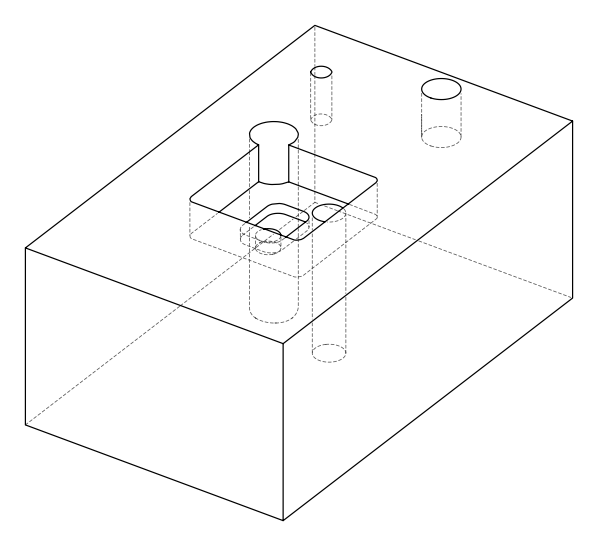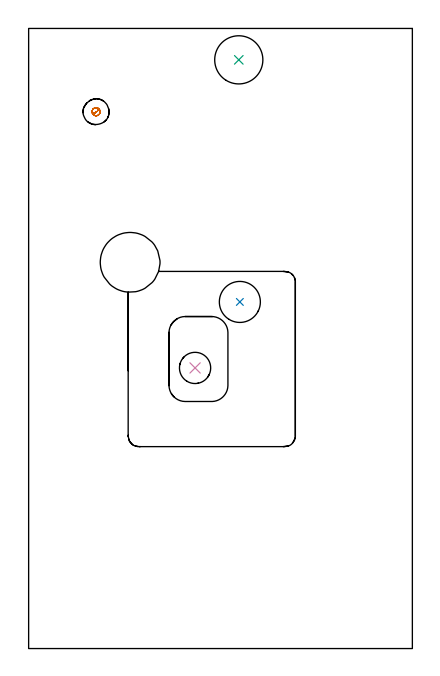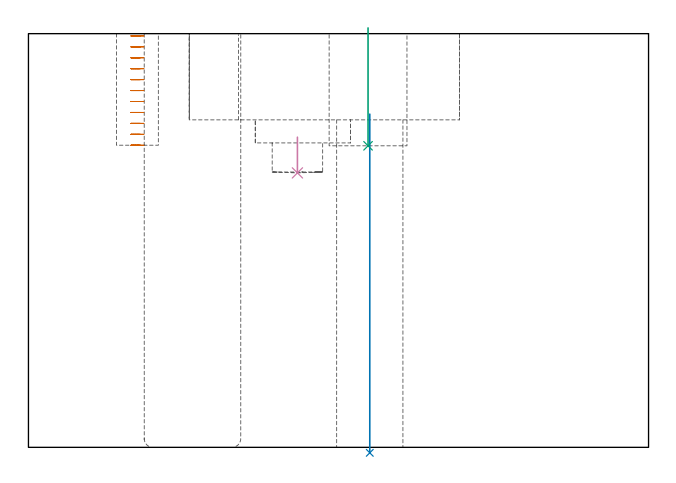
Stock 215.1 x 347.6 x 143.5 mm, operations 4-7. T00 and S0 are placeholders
(PLAN: 7 operations, 6 tool changes, 41.6 min)
(1 MILL_RECTANGULAR_POCKET | POCKET_RECTANGULAR_STRAIGHT | NXT0201_013 | Follow Part, ap 2.5, ae 75% | 29.88 min | 274313 mm3)
(2 MILL_RECTANGULAR_POCKET_1 | POCKET_RECTANGULAR_STRAIGHT_1 | UGT0201_100 | Follow Part, ap 4.5, ae 75% | 0.59 min | 12014 mm3)
(3 MILL_THROUGH_HOLE_FROM_SOLID_MATERIAL | STEP1HOLE_1 | NXT0201_007 | Circular | 9.34 min | 121749 mm3)
(4 MILL_BLIND_HOLE_FROM_SOLID_MATERIAL | STEP1POCKET | NXT0201_013 | Spiral | 1.05 min | 6385 mm3)
(5 INDEXABLE_INSERT_DRILL_THROUGH_HOLE_FROM_SOLID | STEP1HOLE | NXT0302_017 | 0.48 min | 47163 mm3)
(6 INDEXABLE_INSERT_DRILL_BLIND_HOLE_FROM_SOLID | STEP1POCKET_1 | UGT0302_006 | 0.17 min | 22251 mm3)
(7 INDEXABLE_INSERT_DRILL_BLIND_HOLE_FROM_SOLID_1 | STEP1POCKET_2 | NXT0302_006 | 0.06 min | 2436 mm3)
(TOOL NXT0201_013 | ENDMILL 10mm | D10 FL30 Z4)
(TOOL UGT0201_100 | End Mill 18 mm | D18 FL22 Z2)
(TOOL NXT0201_007 | ENDMILL 25mm [R216.25-25050GCK54P 1620] | D25 R3 FL54 Z5)
(TOOL NXT0302_017 | Index. Insert Drill 23mm [880-D2300L25-05] | D23 PA176 FL115 Z2)
(TOOL UGT0302_006 | Indexable Insert Drill 27mm | D27 PA180 FL50 Z2)
(TOOL NXT0302_006 | Index. Insert Drill 17.5mm [880-D1750L25-05] | D17.5 PA176 FL88 Z2)
(OP 4 MILL_BLIND_HOLE_FROM_SOLID_MATERIAL)
G17 G21 G94 G90
T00 M6
G54
G17 G0 G90 X37.8 Y300.9 S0 M3
G43 Z153.5 H0
Z142.709
G94 G3 X38.108 Y302.842 R0.996 F250.
X35.66 Y301.595 R1.942
X37.105 Y298.76 R2.25
X35.66 Y301.595 R-2.25
X36.382 Y300.178 R1.125
X37.8 Y300.9 R1.125
G0 Z138.918
G3 X38.108 Y302.842 R0.996
X35.66 Y301.595 R1.942
X37.105 Y298.76 R2.25
X35.66 Y301.595 R-2.25
X36.382 Y300.178 R1.125
X37.8 Y300.9 R1.125
G0 Z135.127
G3 X38.108 Y302.842 R0.996
X35.66 Y301.595 R1.942
X37.105 Y298.76 R2.25
X35.66 Y301.595 R-2.25
X36.382 Y300.178 R1.125
X37.8 Y300.9 R1.125
G0 Z131.336
G3 X38.108 Y302.842 R0.996
X35.66 Y301.595 R1.942
X37.105 Y298.76 R2.25
X35.66 Y301.595 R-2.25
X36.382 Y300.178 R1.125
X37.8 Y300.9 R1.125
G0 Z127.545
G3 X38.108 Y302.842 R0.996
X35.66 Y301.595 R1.942
X37.105 Y298.76 R2.25
X35.66 Y301.595 R-2.25
X36.382 Y300.178 R1.125
X37.8 Y300.9 R1.125
G0 Z123.755
G3 X38.108 Y302.842 R0.996
X35.66 Y301.595 R1.942
X37.105 Y298.76 R2.25
X35.66 Y301.595 R-2.25
X36.382 Y300.178 R1.125
X37.8 Y300.9 R1.125
G0 Z119.964
G3 X38.108 Y302.842 R0.996
X35.66 Y301.595 R1.942
X37.105 Y298.76 R2.25
X35.66 Y301.595 R-2.25
X36.382 Y300.178 R1.125
X37.8 Y300.9 R1.125
G0 Z116.173
G3 X38.108 Y302.842 R0.996
X35.66 Y301.595 R1.942
X37.105 Y298.76 R2.25
X35.66 Y301.595 R-2.25
X36.382 Y300.178 R1.125
X37.8 Y300.9 R1.125
G0 Z112.382
G3 X38.108 Y302.842 R0.996
X35.66 Y301.595 R1.942
X37.105 Y298.76 R2.25
X35.66 Y301.595 R-2.25
X36.382 Y300.178 R1.125
X37.8 Y300.9 R1.125
G0 Z108.591
G3 X38.108 Y302.842 R0.996
X35.66 Y301.595 R1.942
X37.105 Y298.76 R2.25
X35.66 Y301.595 R-2.25
X36.382 Y300.178 R1.125
X37.8 Y300.9 R1.125
G0 Z104.8
G3 X38.108 Y302.842 R0.996
X35.66 Y301.595 R1.942
X37.105 Y298.76 R2.25
X35.66 Y301.595 R-2.25
X36.382 Y300.178 R1.125
X37.8 Y300.9 R1.125
G0 Z153.5
M5
M2
(OP 5 INDEXABLE_INSERT_DRILL_THROUGH_HOLE_FROM_SOLID)
G17 G21 G94 G90
T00 M6
G54
G17 G0 G90 X118.4 Y194.3 S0 M3
G43 Z153.5 H1
G94 G81 G98 Z-1.902 F250. R115.6
G80
M5
M2
(OP 6 INDEXABLE_INSERT_DRILL_BLIND_HOLE_FROM_SOLID)
G17 G21 G94 G90
T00 M6
G54
G17 G0 G90 X117.8 Y330. S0 M3
G43 Z153.5 H0
G94 G81 G98 Z104.6 F250. R145.5
G80
M5
M2
(OP 7 INDEXABLE_INSERT_DRILL_BLIND_HOLE_FROM_SOLID_1)
G17 G21 G94 G90
T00 M6
G54
G17 G0 G90 X93.3 Y157.3 S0 M3
G43 Z153.5 H1
G94 G81 G98 Z95.2 F250. R107.6
G80
M5
M2
